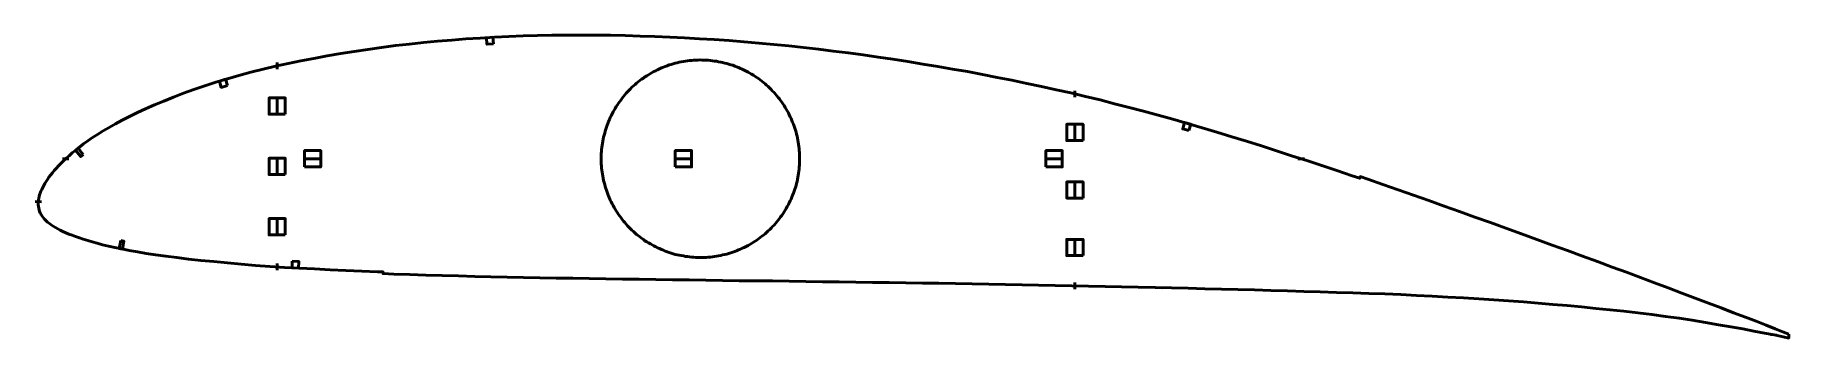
# Model space of a CAD drawing. Header units: metres. Extents: x -4 to 1074, y -10 to 176.
import ezdxf

# ---------------------------------------------------------------- set-up
doc = ezdxf.new("R2010")
doc.units = ezdxf.units.M
doc.layers.add('Layer', color=1, linetype='Continuous', lineweight=50)

msp = doc.modelspace()

# ---------------------------------------------------------------- linework, layer by layer
at = {"layer": 'Layer'}
for p, q in [((145, 155.2), (145, 159.2)), ((405, 160.8), (405, 161.3)), ((635, 137.9), (635, 141.9)), ((145, 137.9), (145, 126.9)), ((635, 121.7), (635, 110.7)), ((17.1, 100), (13.1, 100)), ((145, 100.8), (145, 89.8)), ((172.3, 100), (161.3, 100)), ((344.1, 100), (343.6, 100)), ((400, 100), (389, 100)), ((465.9, 100), (466.4, 100)), ((627.7, 100), (616.7, 100)), ((772, 100), (776, 100)), ((635, 86.3), (635, 75.3)), ((0.3, 73.5), (-3.7, 73.8)), ((145, 63.7), (145, 52.7)), ((635, 50.9), (635, 39.9)), ((145, 35.5), (145, 31.5)), ((405, 39.2), (405, 38.7)), ((635, 23.8), (635, 19.8)), ((684.7, 20.8), (688.7, 20.5)), ((999.3, 20.6), (999.1, 20.1)), ((994.7, 3.9), (994.6, 3.4)), ((1036.7, 6.4), (1036.5, 5.9)), ((1034.2, -2.3), (1034.1, -2.8)), ((1053.9, -5.9), (1053.8, -6.4)), ((1055.4, -0.8), (1055.2, -1.2)), ((1062.2, -8.2), (1066.2, -8.5))]:
    msp.add_line(p, q, dxfattribs=at)
for points in [[(1073.6, -7.9), (1070.3, -6.6), (1065.2, -4.6), (1059.6, -2.4), (1053.5, 0), (1046.8, 2.5), (1039.6, 5.3), (1032, 8.2), (1024.1, 11.2), (1015.9, 14.3), (1007.7, 17.4), (999.4, 20.5), (990.9, 23.7), (982.4, 26.9), (973.7, 30.2), (964.9, 33.4), (955.9, 36.7), (946.8, 40.1), (937.5, 43.5), (928.1, 46.9), (918.7, 50.4), (909.2, 53.8), (899.7, 57.3), (890.2, 60.7), (880.7, 64.1), (871.2, 67.5), (861.8, 70.9), (852.3, 74.3), (842.9, 77.6), (833.6, 80.9), (824.2, 84.2), (814.9, 87.4), (810.2, 89), (809.9, 88), (805.2, 89.6), (795.9, 92.7), (786.6, 95.8), (777.4, 98.9), (768.1, 101.9), (758.8, 104.9), (749.6, 107.9), (740.4, 110.8), (731.3, 113.6), (722.2, 116.4), (713.2, 119.1), (704.2, 121.7), (695.2, 124.3), (686.2, 126.8), (677.2, 129.3), (668.3, 131.6), (659.4, 133.9), (650.4, 136.2), (641.4, 138.3), (632.5, 140.5), (623.5, 142.5), (614.4, 144.5), (605.4, 146.4), (596.3, 148.3), (587.3, 150.1), (578.2, 151.9), (569.1, 153.6), (559.9, 155.2), (550.8, 156.8), (541.6, 158.3), (532.4, 159.8), (523.2, 161.2), (514.1, 162.6), (504.9, 163.9), (495.8, 165.1), (486.6, 166.3), (477.5, 167.4), (468.3, 168.4), (459.2, 169.4), (450.1, 170.3), (440.9, 171.2), (431.8, 171.9), (422.7, 172.7), (413.5, 173.3), (404.4, 173.9), (395.2, 174.4), (386.1, 174.8), (377, 175.2), (367.9, 175.5), (358.8, 175.8), (349.7, 176), (340.6, 176.1), (331.6, 176.1), (322.7, 176.1), (313.7, 176), (304.9, 175.9), (296.1, 175.6), (287.2, 175.2), (278.4, 174.8), (269.7, 174.3), (260.9, 173.7), (252.2, 173), (243.5, 172.3), (234.8, 171.5), (226.2, 170.6), (217.6, 169.6), (209.1, 168.5), (200.7, 167.3), (192.3, 166.1), (184, 164.8), (175.8, 163.3), (167.6, 161.8), (159.6, 160.3), (151.7, 158.6), (143.9, 156.9), (136.3, 155.1), (128.8, 153.2), (121.5, 151.3), (114.4, 149.2), (107.4, 147.1), (100.5, 144.9), (93.9, 142.6), (87.5, 140.3), (81.3, 137.9), (75.3, 135.5), (69.6, 133.1), (64.2, 130.7), (59.1, 128.4), (54.3, 126), (49.8, 123.7), (45.6, 121.4), (41.7, 119.2), (38.1, 117.1), (34.7, 115), (31.6, 113), (28.7, 111), (26, 109.1), (23.6, 107.2), (21.3, 105.4), (19.1, 103.6), (17.2, 101.9), (15.3, 100.3), (13.7, 98.7), (12.1, 97.1), (10.6, 95.6), (9.3, 94.1), (8, 92.7), (6.9, 91.3), (5.8, 89.9), (4.8, 88.6), (3.9, 87.3), (3.1, 86), (2.3, 84.8), (1.6, 83.6), (1, 82.3), (0.4, 81.1), (-0.1, 80), (-0.5, 78.9), (-0.9, 77.8), (-1.2, 76.7), (-1.4, 75.7), (-1.6, 74.6), (-1.7, 73.6), (-1.8, 72.6), (-1.8, 71.6), (-1.7, 70.6), (-1.5, 69.6), (-1.3, 68.6), (-0.9, 67.6), (-0.5, 66.7), (0, 65.7), (0.6, 64.7), (1.3, 63.8), (2.1, 62.8), (3, 61.9), (4, 61), (5.1, 60.2), (6.2, 59.3), (7.4, 58.5), (8.8, 57.7), (10.2, 56.9), (11.8, 56.1), (13.4, 55.3), (15.2, 54.5), (17.1, 53.7), (19.1, 52.9), (21.2, 52.1), (23.5, 51.3), (25.9, 50.5), (28.6, 49.7), (31.4, 48.8), (34.5, 48), (37.8, 47.1), (41.4, 46.3), (45.3, 45.4), (49.5, 44.5), (54.1, 43.6), (59.1, 42.7), (64.5, 41.8), (70.3, 40.9), (76.6, 40), (83.4, 39.2), (90.5, 38.3), (98.1, 37.5), (106.1, 36.7), (114.4, 35.9), (122.9, 35.1), (131.6, 34.4), (140.4, 33.8), (149.4, 33.2), (158.6, 32.7), (168, 32.2), (177.5, 31.7), (187.1, 31.3), (196.9, 30.9), (206.7, 30.5), (210, 30.4), (210, 29.4), (216.6, 29.1), (226.5, 28.8), (236.4, 28.4), (246.3, 28.1), (256.3, 27.9), (266.3, 27.6), (276.3, 27.4), (286.3, 27.2), (296.3, 27), (306.4, 26.8), (316.4, 26.6), (326.6, 26.5), (336.7, 26.4), (346.9, 26.2), (357.1, 26), (367.3, 25.9), (377.5, 25.8), (387.8, 25.6), (398, 25.5), (408.2, 25.3), (418.5, 25.2), (428.7, 25), (439, 24.9), (449.2, 24.8), (459.4, 24.6), (469.7, 24.5), (479.9, 24.3), (490.2, 24.2), (500.4, 24.1), (510.7, 23.9), (520.9, 23.8), (531.1, 23.7), (541.3, 23.5), (551.5, 23.4), (561.7, 23.2), (571.9, 23.1), (582.1, 22.9), (592.3, 22.7), (602.5, 22.5), (612.7, 22.3), (622.8, 22.1), (633.1, 21.8), (643.3, 21.6), (653.5, 21.4), (663.7, 21.2), (673.9, 21), (684.2, 20.7), (694.4, 20.5), (704.6, 20.3), (714.8, 20), (725, 19.8), (735.1, 19.5), (745.2, 19.3), (755.4, 19), (765.5, 18.7), (775.7, 18.4), (785.7, 18.1), (795.7, 17.8), (805.7, 17.5), (815.6, 17.1), (825.4, 16.8), (835.2, 16.4), (844.9, 15.9), (854.5, 15.4), (864, 14.9), (873.6, 14.4), (883, 13.8), (892.3, 13.3), (901.4, 12.6), (910.5, 11.9), (919.5, 11.2), (928.5, 10.4), (937.3, 9.7), (946.1, 8.8), (954.9, 7.9), (963.6, 7.1), (972.2, 6.2), (980.7, 5.2), (989.3, 4.1), (997.8, 3), (1006.1, 1.9), (1014.2, 0.6), (1022.3, -0.7), (1030.2, -2.1), (1037.9, -3.4), (1045.2, -4.7), (1052.1, -6), (1058.5, -7.3), (1064.5, -8.4), (1070.1, -9.5), (1073.5, -10.3)], [(465.9, 100), (465.9, 101.3), (465.9, 102.6), (465.8, 103.8), (465.7, 105.1), (465.6, 106.4), (465.5, 107.6), (465.3, 108.9), (465.1, 110.2), (464.8, 111.4), (464.6, 112.7), (464.3, 113.9), (464, 115.2), (463.7, 116.4), (463.3, 117.6), (462.9, 118.8), (462.5, 120), (462.1, 121.2), (461.6, 122.4), (461.1, 123.6), (460.6, 124.8), (460.1, 125.9), (459.5, 127.1), (459, 128.2), (458.3, 129.4), (457.7, 130.5), (457.1, 131.6), (456.4, 132.7), (455.7, 133.7), (455, 134.8), (454.2, 135.8), (453.5, 136.8), (452.7, 137.8), (451.9, 138.8), (451, 139.8), (450.2, 140.8), (449.3, 141.7), (448.4, 142.6), (447.5, 143.5), (446.6, 144.4), (445.6, 145.3), (444.7, 146.1), (443.7, 146.9), (442.7, 147.7), (441.7, 148.5), (440.7, 149.3), (439.6, 150), (438.6, 150.7), (437.5, 151.4), (436.4, 152.1), (435.3, 152.7), (434.2, 153.3), (433, 153.9), (431.9, 154.5), (430.7, 155.1), (429.6, 155.6), (428.4, 156.1), (427.2, 156.6), (426, 157), (424.8, 157.5), (423.6, 157.9), (422.4, 158.2), (421.1, 158.6), (419.9, 158.9), (418.6, 159.2), (417.4, 159.5), (416.1, 159.7), (414.9, 160), (413.6, 160.1), (412.3, 160.3), (411.1, 160.5), (409.8, 160.6), (408.5, 160.7), (407.2, 160.7), (406, 160.7), (404.7, 160.8), (403.4, 160.7), (402.1, 160.7), (400.8, 160.6), (399.6, 160.5), (398.3, 160.4), (397, 160.2), (395.8, 160.1), (394.5, 159.8), (393.2, 159.6), (392, 159.4), (390.7, 159.1), (389.5, 158.8), (388.3, 158.4), (387, 158.1), (385.8, 157.7), (384.6, 157.2), (383.4, 156.8), (382.2, 156.3), (381, 155.9), (379.8, 155.3), (378.7, 154.8), (377.5, 154.2), (376.4, 153.6), (375.3, 153), (374.2, 152.4), (373.1, 151.7), (372, 151.1), (370.9, 150.4), (369.9, 149.6), (368.8, 148.9), (367.8, 148.1), (366.8, 147.3), (365.8, 146.5), (364.8, 145.7), (363.9, 144.8), (362.9, 144), (362, 143.1), (361.1, 142.2), (360.2, 141.2), (359.4, 140.3), (358.6, 139.3), (357.7, 138.3), (356.9, 137.3), (356.2, 136.3), (355.4, 135.3), (354.7, 134.2), (354, 133.2), (353.3, 132.1), (352.6, 131), (352, 129.9), (351.3, 128.8), (350.8, 127.7), (350.2, 126.5), (349.6, 125.4), (349.1, 124.2), (348.6, 123), (348.1, 121.8), (347.7, 120.6), (347.3, 119.4), (346.9, 118.2), (346.5, 117), (346.2, 115.8), (345.8, 114.5), (345.5, 113.3), (345.3, 112), (345, 110.8), (344.8, 109.5), (344.6, 108.3), (344.5, 107), (344.3, 105.7), (344.2, 104.5), (344.1, 103.2), (344.1, 101.9), (344.1, 100.6), (344.1, 99.4), (344.1, 98.1), (344.1, 96.8), (344.2, 95.5), (344.3, 94.3), (344.5, 93), (344.6, 91.7), (344.8, 90.5), (345, 89.2), (345.3, 88), (345.5, 86.7), (345.8, 85.5), (346.2, 84.2), (346.5, 83), (346.9, 81.8), (347.3, 80.6), (347.7, 79.4), (348.1, 78.2), (348.6, 77), (349.1, 75.8), (349.6, 74.6), (350.2, 73.5), (350.8, 72.3), (351.3, 71.2), (352, 70.1), (352.6, 69), (353.3, 67.9), (354, 66.8), (354.7, 65.8), (355.4, 64.7), (356.2, 63.7), (356.9, 62.7), (357.7, 61.7), (358.6, 60.7), (359.4, 59.7), (360.2, 58.8), (361.1, 57.8), (362, 56.9), (362.9, 56), (363.9, 55.2), (364.8, 54.3), (365.8, 53.5), (366.8, 52.7), (367.8, 51.9), (368.8, 51.1), (369.9, 50.4), (370.9, 49.6), (372, 48.9), (373.1, 48.3), (374.2, 47.6), (375.3, 47), (376.4, 46.4), (377.5, 45.8), (378.7, 45.2), (379.8, 44.7), (381, 44.1), (382.2, 43.7), (383.4, 43.2), (384.6, 42.8), (385.8, 42.3), (387, 41.9), (388.3, 41.6), (389.5, 41.2), (390.7, 40.9), (392, 40.6), (393.2, 40.4), (394.5, 40.2), (395.8, 39.9), (397, 39.8), (398.3, 39.6), (399.6, 39.5), (400.8, 39.4), (402.1, 39.3), (403.4, 39.3), (404.7, 39.2), (406, 39.3), (407.2, 39.3), (408.5, 39.3), (409.8, 39.4), (411.1, 39.5), (412.3, 39.7), (413.6, 39.9), (414.9, 40), (416.1, 40.3), (417.4, 40.5), (418.6, 40.8), (419.9, 41.1), (421.1, 41.4), (422.4, 41.8), (423.6, 42.1), (424.8, 42.5), (426, 43), (427.2, 43.4), (428.4, 43.9), (429.6, 44.4), (430.7, 44.9), (431.9, 45.5), (433, 46.1), (434.2, 46.7), (435.3, 47.3), (436.4, 47.9), (437.5, 48.6), (438.6, 49.3), (439.6, 50), (440.7, 50.7), (441.7, 51.5), (442.7, 52.3), (443.7, 53.1), (444.7, 53.9), (445.6, 54.7), (446.6, 55.6), (447.5, 56.5), (448.4, 57.4), (449.3, 58.3), (450.2, 59.2), (451, 60.2), (451.9, 61.2), (452.7, 62.2), (453.5, 63.2), (454.2, 64.2), (455, 65.2), (455.7, 66.3), (456.4, 67.3), (457.1, 68.4), (457.7, 69.5), (458.3, 70.6), (459, 71.8), (459.5, 72.9), (460.1, 74.1), (460.6, 75.2), (461.1, 76.4), (461.6, 77.6), (462.1, 78.8), (462.5, 80), (462.9, 81.2), (463.3, 82.4), (463.7, 83.6), (464, 84.8), (464.3, 86.1), (464.6, 87.3), (464.8, 88.6), (465.1, 89.8), (465.3, 91.1), (465.5, 92.4), (465.6, 93.6), (465.7, 94.9), (465.8, 96.2), (465.9, 97.4), (465.9, 98.7), (465.9, 100)]]:
    msp.add_lwpolyline(points, close=True, dxfattribs=at)
for points in [[(277.8, 170.8), (273.8, 170.5), (273.5, 174.5), (277.5, 174.8), (277.8, 170.8)], [(114.5, 145.1), (110.6, 143.9), (109.5, 147.7), (113.3, 148.9), (114.5, 145.1)], [(150, 127.4), (140, 127.4), (140, 137.4), (150, 137.4), (150, 127.4)], [(640, 111.2), (630, 111.2), (630, 121.2), (640, 121.2), (640, 111.2)], [(705, 117.3), (701.2, 118.4), (702.3, 122.3), (706.2, 121.2), (705, 117.3)], [(25.8, 102.6), (24.3, 101.4), (21.2, 105.3), (22.7, 106.6), (25.8, 102.6)], [(150, 90.3), (140, 90.3), (140, 100.3), (150, 100.3), (150, 90.3)], [(161.8, 95), (161.8, 105), (171.8, 105), (171.8, 95), (161.8, 95)], [(389.5, 95), (389.5, 105), (399.5, 105), (399.5, 95), (389.5, 95)], [(617.2, 95), (617.2, 105), (627.2, 105), (627.2, 95), (617.2, 95)], [(640, 75.8), (630, 75.8), (630, 85.8), (640, 85.8), (640, 75.8)], [(150, 53.2), (140, 53.2), (140, 63.2), (150, 63.2), (150, 53.2)], [(48.9, 49.7), (50.9, 49.3), (49.9, 44.4), (47.9, 44.8), (48.9, 49.7)], [(640, 40.4), (630, 40.4), (630, 50.4), (640, 50.4), (640, 40.4)], [(154.3, 36.9), (158.3, 36.7), (158.1, 32.7), (154.1, 32.9), (154.3, 36.9)]]:
    msp.add_lwpolyline(points, dxfattribs=at)

doc.saveas('drawing.dxf')
